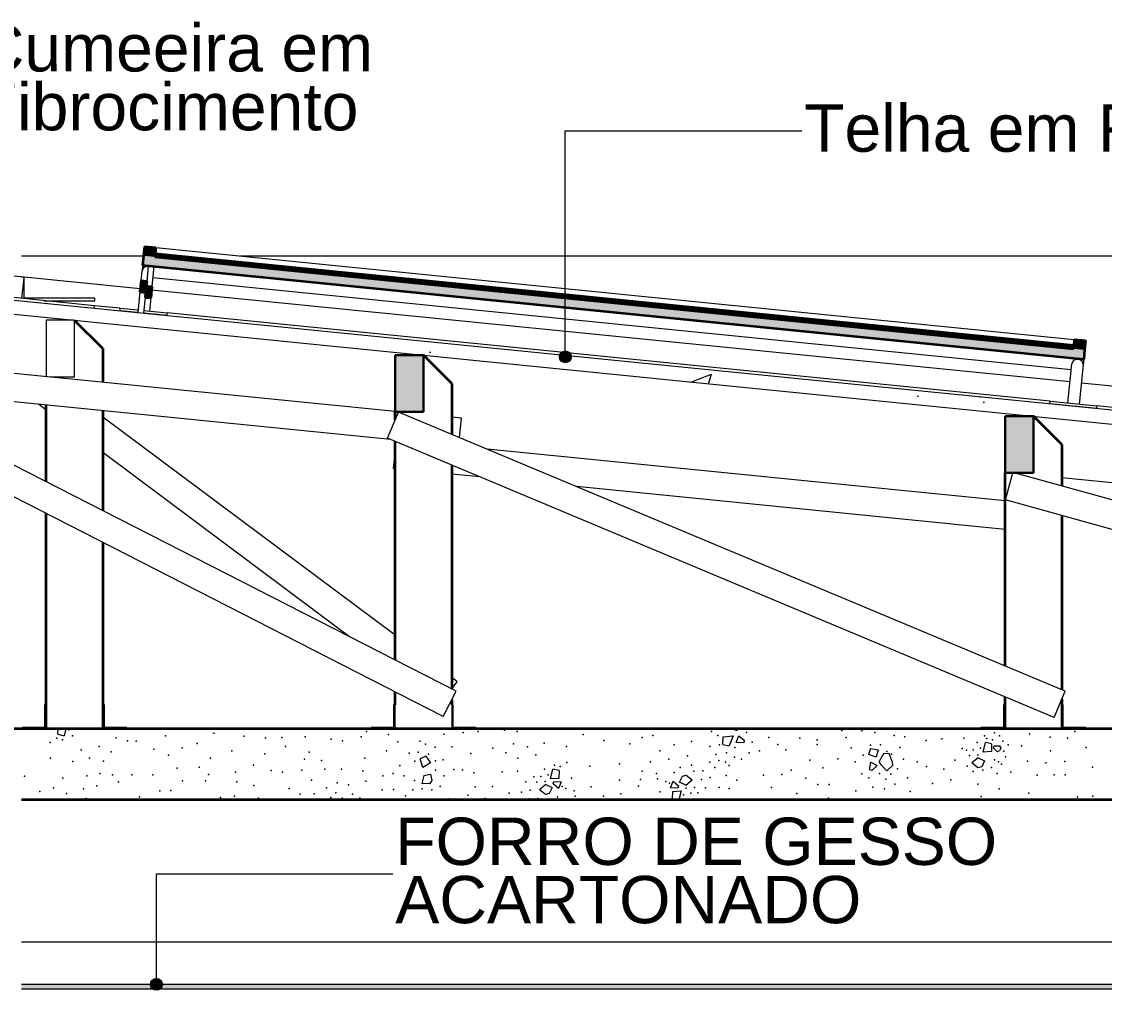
# Model space of a CAD drawing. Header units: metres. Extents: x -77 to 97, y 0 to 6.
# Drawn here: x 82.426 to 84.715, y 3.943 to 5.991 of the extents above; entities that cross this region are included whole.
import ezdxf

# ---------------------------------------------------------------- set-up
doc = ezdxf.new("R2010")
doc.units = ezdxf.units.M
doc.header["$MEASUREMENT"] = 0
doc.linetypes.add('broken', pattern=[2.46944, 1.41111, -1.05833])
for name, color, linetype in [('COTAS CORTE', 7, 'Continuous'), ('FORRO.EXEC', 7, 'Continuous'), ('LAJES.EST', 7, 'Continuous'), ('NOTAS-LAYOUT.EXEC', 7, 'Continuous'), ('S-BEAM-____-OTLN.IFC Model', 7, 'Continuous')]:
    doc.layers.add(name, color=color, linetype=linetype)
for name, color, linetype, lineweight, true_color in [('COTAS CORTE_Caneta_No__25', 7, 'Continuous', 13, 0x982312), ('ESTRUTURA-COB.EST_Caneta_No__97', 7, 'Continuous', 5, 0x6b6b6b), ('S-BEAM-____-OTLN.IFC Model_Caneta_No__13', 7, 'Continuous', 0, 0xaaaaaa)]:
    doc.layers.add(name, color=color, linetype=linetype, lineweight=lineweight, true_color=true_color)
for name, color, linetype, lineweight in [('ESTRUTURA-COB.EST_Caneta_No__241', 7, 'Continuous', 13), ('FORRO.EXEC_Caneta_No__241', 7, 'Continuous', 13), ('LAJES.EST_Caneta_No__1', 7, 'Continuous', 35), ('LAJES.EST_Caneta_No__241', 7, 'Continuous', 13), ('LAJES.EST_Caneta_No__96', 252, 'Continuous', 0), ('NOTAS-LAYOUT.EXEC_Caneta_No__241', 7, 'Continuous', 13), ('NOTAS-LAYOUT.EXEC_Caneta_No__5', 7, 'Continuous', 15), ('PAREDE CONSTRUIR_Caneta_No__241', 7, 'Continuous', 13), ('S-BEAM-____-OTLN.IFC Model_Caneta_No__1', 7, 'Continuous', 35), ('S-BEAM-____-OTLN.IFC Model_Caneta_No__2', 7, 'Continuous', 30)]:
    doc.layers.add(name, color=color, linetype=linetype, lineweight=lineweight)
doc.styles.add('ESTILO_GERADO_1', font='arial.ttf')
doc.dimstyles.new('ESTILO_GERADO__10', dxfattribs={"dimtxt": 0.1, "dimasz": 0.0475, "dimexe": 0.18, "dimexo": 0.624631, "dimgap": 0, "dimtad": 1, "dimzin": 0, "dimdsep": 46, "dimtxsty": 'ESTILO_GERADO_1', "dimblk": 'ARROWHEAD_11', "dimblk1": 'ARROWHEAD_11', "dimblk2": 'ARROWHEAD_11', "dimcen": 0.09, "dimclrd": 256, "dimclre": 256, "dimclrt": 256, "dimadec": 0, "dimazin": 0, "dimtfac": 1, "dimtdec": 4, "dimtmove": 0, "dimatfit": 3, "dimfxl": 0, "dimtolj": 1, "dimtzin": 0, "dimarcsym": 0})

# ---------------------------------------------------------------- blocks, each defined once
blk = doc.blocks.new('*X145', base_point=(29.8752, 0.7953))
at = {"layer": 'LAJES.EST_Caneta_No__241', "color": 7, "linetype": 'Continuous', "lineweight": 13}
for p, q in [((82.5024, 4.484), (82.5029, 4.4953)), ((82.5189, 4.4953), (82.5154, 4.4811)), ((83.9368, 4.4918), (83.9294, 4.4953)), ((83.9368, 4.4918), (83.9411, 4.4953)), ((82.5024, 4.484), (82.5154, 4.4811)), ((83.9086, 4.4622), (83.9093, 4.4789)), ((83.9093, 4.4789), (83.9302, 4.4807)), ((83.9302, 4.4807), (83.9216, 4.4594)), ((83.9367, 4.4669), (83.9423, 4.4809)), ((83.9526, 4.4661), (83.9367, 4.4669)), ((83.9423, 4.4809), (83.9539, 4.4714)), ((83.9539, 4.4714), (83.9526, 4.4661)), ((84.4588, 4.4463), (84.4639, 4.4669)), ((84.4769, 4.4641), (84.4639, 4.4669)), ((83.9086, 4.4622), (83.9216, 4.4594)), ((84.2208, 4.4539), (84.2163, 4.4414)), ((84.2208, 4.4539), (84.2372, 4.451)), ((84.2372, 4.451), (84.2331, 4.4356)), ((84.2483, 4.4426), (84.2391, 4.4266)), ((84.2603, 4.4432), (84.2483, 4.4426)), ((84.2663, 4.4265), (84.2603, 4.4432)), ((84.4763, 4.4474), (84.4588, 4.4463)), ((84.4769, 4.4641), (84.4763, 4.4474)), ((84.4806, 4.4547), (84.482, 4.46)), ((84.4888, 4.448), (84.4806, 4.4547)), ((84.482, 4.46), (84.4946, 4.4594)), ((84.4888, 4.448), (84.4942, 4.4501)), ((84.4967, 4.4563), (84.4942, 4.4501)), ((84.4967, 4.4563), (84.4946, 4.4594)), ((83.2807, 4.4376), (83.2687, 4.432)), ((83.2741, 4.4142), (83.2687, 4.432)), ((83.2903, 4.4239), (83.2741, 4.4142)), ((83.2807, 4.4376), (83.2903, 4.4239)), ((84.2331, 4.4356), (84.2163, 4.4414)), ((84.2188, 4.4097), (84.2217, 4.4254)), ((84.2217, 4.4254), (84.2348, 4.4179)), ((84.2434, 4.4196), (84.2391, 4.4266)), ((84.2555, 4.407), (84.2434, 4.4196)), ((84.2663, 4.4265), (84.2672, 4.4182)), ((84.4487, 4.4345), (84.4351, 4.4234)), ((84.4478, 4.4133), (84.4351, 4.4234)), ((84.4487, 4.4345), (84.4621, 4.4281)), ((84.4621, 4.4281), (84.4559, 4.4154)), ((83.2761, 4.397), (83.272, 4.3799)), ((83.2761, 4.397), (83.2906, 4.4)), ((83.2906, 4.4), (83.2934, 4.3861)), ((83.5443, 4.3898), (83.5493, 4.4104)), ((83.5623, 4.4075), (83.5493, 4.4104)), ((83.5623, 4.4075), (83.5617, 4.3909)), ((83.823, 4.3955), (83.8312, 4.3975)), ((83.8312, 4.3975), (83.8438, 4.3875)), ((84.2238, 4.4077), (84.2188, 4.4097)), ((84.2348, 4.4179), (84.2238, 4.4077)), ((84.2672, 4.4182), (84.2555, 4.407)), ((84.4559, 4.4154), (84.4478, 4.4133)), ((83.2881, 4.3796), (83.272, 4.3799)), ((83.2934, 4.3861), (83.2881, 4.3796)), ((83.5342, 4.378), (83.5205, 4.3668)), ((83.5342, 4.378), (83.5475, 4.3716)), ((83.5617, 4.3909), (83.5443, 4.3898)), ((83.5494, 4.3792), (83.5508, 4.3845)), ((83.561, 4.3697), (83.5494, 4.3792)), ((83.5508, 4.3845), (83.5667, 4.3837)), ((83.5667, 4.3837), (83.561, 4.3697)), ((83.7977, 4.3706), (83.8034, 4.3847)), ((83.8034, 4.3847), (83.815, 4.3751)), ((83.815, 4.3751), (83.8136, 4.3699)), ((83.8168, 4.3827), (83.823, 4.3955)), ((83.8302, 4.3764), (83.8168, 4.3827)), ((83.8302, 4.3764), (83.8438, 4.3875)), ((83.5332, 4.3568), (83.5205, 4.3668)), ((83.5414, 4.3589), (83.5332, 4.3568)), ((83.5475, 4.3716), (83.5414, 4.3589)), ((83.8136, 4.3699), (83.7977, 4.3706)), ((83.802, 4.3468), (83.8027, 4.3634)), ((83.8027, 4.3634), (83.8201, 4.3646)), ((83.8201, 4.3646), (83.8154, 4.3453)), ((83.802, 4.3468), (83.8089, 4.3453))]:
    blk.add_line(p, q, dxfattribs=at)
for p in [(82.5258, 4.4933), (83.1553, 4.49), (83.3591, 4.4881), (83.3911, 4.4902), (83.4469, 4.4929), (83.4738, 4.49), (83.8842, 4.4902), (83.9585, 4.4882), (84.1599, 4.492), (84.2023, 4.4913), (84.2299, 4.4876), (84.3979, 4.4949), (84.6531, 4.4898), (82.486, 4.467), (82.5003, 4.4757), (82.5124, 4.4726), (82.5333, 4.4811), (82.6257, 4.4768), (82.6497, 4.4702), (82.6677, 4.4696), (82.7303, 4.4807), (82.7966, 4.4646), (82.8324, 4.4863), (82.8966, 4.4804), (82.9414, 4.4769), (82.9763, 4.477), (83.0255, 4.4786), (83.08, 4.474), (83.1043, 4.4703), (83.1439, 4.4787), (83.2013, 4.4836), (83.2211, 4.4682), (83.2675, 4.4697), (83.3187, 4.4843), (83.5307, 4.4653), (83.6132, 4.4839), (83.6571, 4.471), (83.7382, 4.477), (83.7605, 4.4818), (83.842, 4.4689), (83.8982, 4.4818), (83.9703, 4.4671), (84.0056, 4.4771), (84.0716, 4.4757), (84.1082, 4.4727), (84.1696, 4.4772), (84.2709, 4.4817), (84.2936, 4.4784), (84.3387, 4.4712), (84.3713, 4.4746), (84.4182, 4.4757), (84.446, 4.467), (84.4615, 4.4805), (84.467, 4.4755), (84.479, 4.4723), (84.4832, 4.487), (84.4934, 4.4811), (84.5007, 4.4696), (84.5567, 4.4848), (84.6009, 4.4777), (84.6374, 4.476), (82.5516, 4.451), (82.5899, 4.4581), (82.6149, 4.447), (82.7051, 4.4525), (82.7651, 4.4552), (82.8705, 4.4491), (82.9398, 4.4425), (82.9835, 4.4583), (83.0339, 4.4464), (83.1972, 4.4491), (83.2452, 4.4439), (83.2641, 4.4464), (83.2798, 4.4633), (83.2858, 4.4423), (83.3001, 4.4572), (83.3355, 4.4578), (83.3754, 4.4436), (83.4221, 4.4546), (83.4499, 4.4446), (83.4659, 4.4639), (83.4952, 4.4577), (83.578, 4.4581), (83.7116, 4.4637), (83.7752, 4.4491), (83.8059, 4.4619), (83.8813, 4.4582), (83.9017, 4.4615), (83.9165, 4.4451), (83.9337, 4.4561), (83.9644, 4.4447), (83.9863, 4.4494), (84.025, 4.4626), (84.0419, 4.4512), (84.108, 4.4622), (84.1799, 4.4557), (84.221, 4.4608), (84.2417, 4.4615), (84.2555, 4.4474), (84.2655, 4.4424), (84.2829, 4.4558), (84.4147, 4.4538), (84.4235, 4.4508), (84.438, 4.4514), (84.4535, 4.4547), (84.5028, 4.4482), (84.5122, 4.4615), (84.5404, 4.4597), (84.6013, 4.4491), (84.6769, 4.4563), (82.4867, 4.4334), (82.534, 4.4263), (82.5696, 4.4338), (82.5988, 4.4276), (82.7364, 4.4401), (82.825, 4.4334), (82.9158, 4.4191), (83.0237, 4.4316), (83.06, 4.4287), (83.1517, 4.4334), (83.257, 4.4273), (83.3009, 4.4282), (83.3171, 4.4299), (83.4749, 4.4334), (83.5131, 4.4405), (83.5524, 4.4189), (83.5788, 4.4246), (83.6898, 4.4215), (83.7552, 4.4262), (83.7945, 4.4314), (83.8338, 4.4385), (83.8426, 4.4189), (83.8813, 4.4251), (83.8938, 4.4411), (83.8998, 4.4286), (83.9144, 4.4253), (83.9332, 4.4357), (83.9483, 4.4313), (84.0928, 4.4292), (84.152, 4.4319), (84.1886, 4.426), (84.2051, 4.4401), (84.2905, 4.4315), (84.3193, 4.4262), (84.3988, 4.4293), (84.43, 4.4392), (84.4476, 4.4405), (84.4831, 4.4302), (84.4912, 4.4262), (84.498, 4.4212), (84.5065, 4.4366), (84.553, 4.4274), (84.5916, 4.424), (84.6315, 4.4269), (82.5633, 4.3962), (82.5909, 4.4015), (82.6178, 4.3987), (82.6589, 4.3982), (82.7034, 4.3982), (82.7547, 4.4128), (82.8011, 4.4143), (82.8208, 4.3989), (82.8783, 4.4038), (82.9532, 4.4077), (82.9776, 4.4039), (83.018, 4.4084), (83.0672, 4.41), (83.1021, 4.4101), (83.1469, 4.4066), (83.1897, 4.3962), (83.2111, 4.4009), (83.2256, 4.4179), (83.2345, 4.3964), (83.3006, 4.4085), (83.3195, 4.3963), (83.3397, 4.4097), (83.3578, 4.4091), (83.3818, 4.4026), (83.4418, 4.4047), (83.474, 4.4064), (83.5315, 4.4104), (83.5389, 4.3982), (83.5644, 4.4158), (83.6275, 4.4168), (83.7376, 4.4059), (83.7684, 4.401), (83.8055, 4.4033), (83.8185, 4.4138), (83.847, 4.4063), (83.8663, 4.4069), (83.8914, 4.414), (83.9156, 4.3968), (83.922, 4.4184), (83.9943, 4.3975), (84.033, 4.399), (84.0533, 4.4082), (84.12, 4.4134), (84.2021, 4.4005), (84.2399, 4.4009), (84.2639, 4.3995), (84.2779, 4.4109), (84.3393, 4.4159), (84.3755, 4.4106), (84.425, 4.417), (84.4381, 4.4052), (84.4586, 4.4079), (84.4767, 4.4142), (84.4886, 4.4009), (84.5178, 4.4043), (84.5733, 4.3978), (84.6088, 4.3985), (84.6327, 4.3986), (84.6901, 4.4148), (82.4317, 4.3954), (82.5128, 4.3912), (82.5849, 4.3751), (82.6308, 4.3837), (82.766, 4.3856), (82.8148, 4.3856), (82.8809, 4.3833), (82.9167, 4.3755), (83.0388, 4.3869), (83.0928, 4.3813), (83.1171, 4.3775), (83.1533, 4.3851), (83.2566, 4.3867), (83.3105, 4.3737), (83.4211, 4.3736), (83.4922, 4.3834), (83.5089, 4.3943), (83.5154, 4.3827), (83.5234, 4.3949), (83.533, 4.384), (83.5685, 4.3737), (83.5882, 4.3916), (83.6902, 4.3873), (83.7305, 4.3744), (83.7346, 4.3882), (83.7702, 4.39), (83.7877, 4.3846), (83.7959, 4.3807), (83.8632, 4.3885), (83.8818, 4.3925), (83.9379, 4.3869), (84.0841, 4.3915), (84.1094, 4.3781), (84.1336, 4.3782), (84.2174, 4.392), (84.2532, 4.3894), (84.2725, 4.3789), (84.299, 4.3918), (84.3518, 4.3803), (84.3906, 4.3881), (84.4477, 4.3788), (82.4642, 4.363), (82.4933, 4.3706), (82.5207, 4.3586), (82.5567, 4.3691), (82.675, 4.3517), (82.7177, 4.3648), (82.7415, 4.3649), (82.8465, 4.3501), (82.8758, 4.3534), (82.9914, 4.3695), (83.015, 4.3575), (83.0442, 4.358), (83.0706, 4.3709), (83.0793, 4.3503), (83.0899, 4.3604), (83.1257, 4.3578), (83.1882, 4.367), (83.2124, 4.3672), (83.2377, 4.3538), (83.253, 4.3668), (83.2725, 4.3687), (83.2929, 4.3668), (83.3692, 4.3553), (83.3851, 4.3727), (83.4565, 4.3599), (83.4826, 4.3619), (83.5012, 4.3658), (83.5588, 4.3511), (83.5767, 4.3697), (83.5942, 4.3643), (83.596, 4.3533), (83.63, 4.3728), (83.6563, 4.3535), (83.693, 4.3579), (83.7761, 4.3627), (83.8254, 4.3561), (83.8313, 4.3704), (83.841, 4.3594), (83.8489, 4.3717), (83.8555, 4.3601), (83.8722, 4.371), (83.9007, 4.3716), (83.922, 4.3694), (84.0114, 4.3716), (84.0652, 4.3586), (84.1898, 4.3647), (84.226, 4.3723), (84.2503, 4.3685), (84.3043, 4.3629), (84.4549, 4.3528), (84.493, 4.3688), (84.5558, 4.3597), (84.6587, 4.3509), (84.6908, 4.353), (82.5623, 4.348), (82.9058, 4.3464), (82.9263, 4.3492), (83.1033, 4.3489), (83.141, 4.3493), (83.2888, 4.3463), (83.3276, 4.3477), (83.4062, 4.3485), (83.498, 4.3475), (83.5174, 4.348), (84.1321, 4.3491), (84.501, 4.3464), (84.6184, 4.3471)]:
    blk.add_point(p, dxfattribs=at)
blk = doc.blocks.new('*D173', base_point=(29.8752, 0.7953))
at = {"layer": 'COTAS CORTE_Caneta_No__25', "linetype": 'Continuous', "lineweight": 13, "true_color": 0x982312}
for points in [[(87.2274, 4.3453), (87.2284, 4.3405), (87.2311, 4.3364), (87.2351, 4.3337), (87.2399, 4.3328), (87.2447, 4.3337), (87.2487, 4.3364), (87.2515, 4.3405), (87.2524, 4.3453), (87.2515, 4.3501), (87.2487, 4.3541), (87.2447, 4.3568), (87.2399, 4.3578), (87.2351, 4.3568), (87.2311, 4.3541), (87.2284, 4.3501)], [(87.2274, 4.0453), (87.2284, 4.0405), (87.2311, 4.0364), (87.2351, 4.0337), (87.2399, 4.0328), (87.2447, 4.0337), (87.2487, 4.0364), (87.2515, 4.0405), (87.2524, 4.0453), (87.2515, 4.0501), (87.2487, 4.0541), (87.2447, 4.0568), (87.2399, 4.0578), (87.2351, 4.0568), (87.2311, 4.0541), (87.2284, 4.0501)], [(87.2274, 4.0353), (87.2284, 4.0305), (87.2311, 4.0264), (87.2351, 4.0237), (87.2399, 4.0228), (87.2447, 4.0237), (87.2487, 4.0264), (87.2515, 4.0305), (87.2524, 4.0353), (87.2515, 4.0401), (87.2487, 4.0441), (87.2447, 4.0468), (87.2399, 4.0478), (87.2351, 4.0468), (87.2311, 4.0441), (87.2284, 4.0401)]]:
    blk.add_hatch(color=24, dxfattribs=at).paths.add_polyline_path(points)
at = {"layer": 'COTAS CORTE_Caneta_No__25', "color": 24, "linetype": 'Continuous', "lineweight": 13, "true_color": 0x982312}
blk.add_line((87.2399, 4.0578), (87.2399, 4.3328), dxfattribs=at)
for centre in [(87.2399, 4.3453), (87.2399, 4.0453)]:
    blk.add_circle(centre, 0.0125, dxfattribs=at)
at = {"layer": 'COTAS CORTE_Caneta_No__25', "color": 24, "lineweight": 13, "true_color": 0x982312, "insert": (87.2199, 4.0618), "char_height": 0.1, "attachment_point": 7, "rotation": 90, "style": 'ESTILO_GERADO_1'}
blk.add_mtext('\\A1;{\\pql;\\fArial|b0|i0|c0|p0;\\W1.000000;0,30}', dxfattribs=at)
blk = doc.blocks.new('ARROWHEAD_11')
at = {"color": 0, "linetype": 'Continuous', "lineweight": 0}
blk.add_line((0, 0), (-1, 0), dxfattribs=at)
at = {"color": 0, "linetype": 'Continuous', "lineweight": 0, "const_width": 0.25, "flags": 128}
blk.add_lwpolyline([(-0.125, 0, 1), (0.125, 0, 1)], format="xyb", close=True, dxfattribs=at)
blk = doc.blocks.new('*D174', base_point=(29.8752, 0.7953))
at = {"layer": 'COTAS CORTE_Caneta_No__25', "linetype": 'Continuous', "lineweight": 13, "true_color": 0x982312}
for points in [[(87.2274, 4.4953), (87.2284, 4.4905), (87.2311, 4.4864), (87.2351, 4.4837), (87.2399, 4.4828), (87.2447, 4.4837), (87.2487, 4.4864), (87.2515, 4.4905), (87.2524, 4.4953), (87.2515, 4.5001), (87.2487, 4.5041), (87.2447, 4.5068), (87.2399, 4.5078), (87.2351, 4.5068), (87.2311, 4.5041), (87.2284, 4.5001)], [(87.2274, 4.3453), (87.2284, 4.3405), (87.2311, 4.3364), (87.2351, 4.3337), (87.2399, 4.3328), (87.2447, 4.3337), (87.2487, 4.3364), (87.2515, 4.3405), (87.2524, 4.3453), (87.2515, 4.3501), (87.2487, 4.3541), (87.2447, 4.3568), (87.2399, 4.3578), (87.2351, 4.3568), (87.2311, 4.3541), (87.2284, 4.3501)]]:
    blk.add_hatch(color=24, dxfattribs=at).paths.add_polyline_path(points)
at = {"layer": 'COTAS CORTE_Caneta_No__25', "color": 24, "linetype": 'Continuous', "lineweight": 13, "true_color": 0x982312}
for p, q in [((87.2274, 4.4953), (86.6153, 4.4953)), ((87.2868, 4.4953), (87.2524, 4.4953)), ((87.2399, 4.3578), (87.2399, 4.4828)), ((87.2274, 4.3453), (86.6153, 4.3453)), ((87.2868, 4.3453), (87.2524, 4.3453))]:
    blk.add_line(p, q, dxfattribs=at)
for centre in [(87.2399, 4.4953), (87.2399, 4.3453)]:
    blk.add_circle(centre, 0.0125, dxfattribs=at)
blk = doc.blocks.new('*D175', base_point=(29.8752, 0.7953))
at = {"layer": 'COTAS CORTE_Caneta_No__25', "linetype": 'Continuous', "lineweight": 13, "true_color": 0x982312}
for points in [[(87.2274, 5.4953), (87.2284, 5.4905), (87.2311, 5.4864), (87.2351, 5.4837), (87.2399, 5.4828), (87.2447, 5.4837), (87.2487, 5.4864), (87.2515, 5.4905), (87.2524, 5.4953), (87.2515, 5.5001), (87.2487, 5.5041), (87.2447, 5.5068), (87.2399, 5.5078), (87.2351, 5.5068), (87.2311, 5.5041), (87.2284, 5.5001)], [(87.2274, 4.4953), (87.2284, 4.4905), (87.2311, 4.4864), (87.2351, 4.4837), (87.2399, 4.4828), (87.2447, 4.4837), (87.2487, 4.4864), (87.2515, 4.4905), (87.2524, 4.4953), (87.2515, 4.5001), (87.2487, 4.5041), (87.2447, 4.5068), (87.2399, 4.5078), (87.2351, 4.5068), (87.2311, 4.5041), (87.2284, 4.5001)]]:
    blk.add_hatch(color=24, dxfattribs=at).paths.add_polyline_path(points)
at = {"layer": 'COTAS CORTE_Caneta_No__25', "color": 24, "linetype": 'Continuous', "lineweight": 13, "true_color": 0x982312}
for p, q in [((87.2399, 5.5078), (87.2399, 5.5203)), ((87.2274, 5.4953), (86.6153, 5.4953)), ((87.2868, 5.4953), (87.2524, 5.4953)), ((87.2399, 4.5078), (87.2399, 5.4828)), ((87.2274, 4.4953), (86.6153, 4.4953)), ((87.2868, 4.4953), (87.2524, 4.4953))]:
    blk.add_line(p, q, dxfattribs=at)
for centre in [(87.2399, 5.4953), (87.2399, 4.4953)]:
    blk.add_circle(centre, 0.0125, dxfattribs=at)
at = {"layer": 'COTAS CORTE_Caneta_No__25', "color": 24, "lineweight": 13, "true_color": 0x982312, "char_height": 0.1, "attachment_point": 7, "rotation": 90, "style": 'ESTILO_GERADO_1'}
for s, insert in [('\\A1;{\\pql;\\fArial|b0|i0|c0|p0;\\W1.000000;1,00}', (87.2199, 4.9953)), ('\\A1;{\\pql;\\fArial|b0|i0|c0|p0;\\W1.000000;0,15}', (87.2199, 4.5078))]:
    blk.add_mtext(s, dxfattribs=dict(at, insert=insert))
blk = doc.blocks.new('Rótulo_52_4', base_point=(82.7108, 3.9553))
at = {"layer": 'NOTAS-LAYOUT.EXEC', "linetype": 'Continuous', "lineweight": 0, "true_color": 0x000000}
blk.add_hatch(color=18, dxfattribs=at).paths.add_polyline_path([(82.6983, 3.9553), (82.6992, 3.9505), (82.7019, 3.9464), (82.706, 3.9437), (82.7108, 3.9428), (82.7156, 3.9437), (82.7196, 3.9464), (82.7223, 3.9505), (82.7233, 3.9553), (82.7223, 3.9601), (82.7196, 3.9641), (82.7156, 3.9668), (82.7108, 3.9678), (82.706, 3.9668), (82.7019, 3.9641), (82.6992, 3.9601)])
at = {"layer": 'NOTAS-LAYOUT.EXEC_Caneta_No__241', "color": 7, "linetype": 'broken', "lineweight": 13}
for p, q in [((82.7108, 3.9678), (82.7108, 4.1892)), ((82.7108, 4.1892), (83.2108, 4.1892))]:
    blk.add_line(p, q, dxfattribs=at)
at = {"layer": 'NOTAS-LAYOUT.EXEC_Caneta_No__5', "color": 7, "linetype": 'Continuous', "lineweight": 15}
blk.add_circle((82.7108, 3.9553), 0.0125, dxfattribs=at)
at = {"layer": 'NOTAS-LAYOUT.EXEC_Caneta_No__241', "color": 7, "lineweight": 13, "insert": (83.2158, 4.3079), "char_height": 0.1, "width": 1.5, "attachment_point": 1, "line_spacing_factor": 0.739093, "style": 'ESTILO_GERADO_1'}
blk.add_mtext('\\A1;{\\pql;\\pt0,241;\\fArial|b0|i0|c0|p0;\\W1.000000;FORRO DE GESSO ACARTONADO\\fArial|b0|i0|c0|p0;\\W1.000000;\\A1{\\H.66x;\\S^  ;}\\fArial|b0|i0|c0|p0;\\W1.000000;\\fArial|b0|i0|c0|p0;\\W1.000000;\\A1{\\H.66x;\\S^  ;}\\fArial|b0|i0|c0|p0;\\W1.000000;\\fArial|b0|i0|c0|p0;\\W1.000000;\\fArial|b0|i0|c0|p0;\\W1.000000;\\fArial|b0|i0|c0|p0;\\W1.000000;\\fArial|b0|i0|c0|p0;\\W1.000000;\\fArial|b0|i0|c0|p0;\\W1.000000;\\fArial|b0|i0|c0|p0;\\W1.000000;\\A1{\\H.66x;\\S^  ;}\\fArial|b0|i0|c0|p0;\\W1.000000;\\fArial|b0|i0|c0|p0;\\W1.000000;\\A1{\\H.66x;\\S^  ;}\\fArial|b0|i0|c0|p0;\\W1.000000;\\fArial|b0|i0|c0|p0;\\W1.000000;\\fArial|b0|i0|c0|p0;\\W1.000000;\\fArial|b0|i0|c0|p0;\\W1.000000;\\fArial|b0|i0|c0|p0;\\W1.000000;\\fArial|b0|i0|c0|p0;\\W1.000000;\\fArial|b0|i0|c0|p0;\\W1.000000;\\A1{\\H.66x;\\S^  ;}\\fArial|b0|i0|c0|p0;\\W1.000000;\\fArial|b0|i0|c0|p0;\\W1.000000;\\A1{\\H.66x;\\S^  ;}\\fArial|b0|i0|c0|p0;\\W1.000000;\\fArial|b0|i0|c0|p0;\\W1.000000;\\fArial|b0|i0|c0|p0;\\W1.000000;\\fArial|b0|i0|c0|p0;\\W1.000000;\\fArial|b0|i0|c0|p0;\\W1.000000;\\fArial|b0|i0|c0|p0;\\W1.000000;\\fArial|b0|i0|c0|p0;\\W1.000000;\\A1{\\H.66x;\\S^  ;}\\fArial|b0|i0|c0|p0;\\W1.000000;\\fArial|b0|i0|c0|p0;\\W1.000000;\\A1{\\H.66x;\\S^  ;}\\fArial|b0|i0|c0|p0;\\W1.000000;\\fArial|b0|i0|c0|p0;\\W1.000000;\\fArial|b0|i0|c0|p0;\\W1.000000;\\fArial|b0|i0|c0|p0;\\W1.000000;\\fArial|b0|i0|c0|p0;\\W1.000000;\\fArial|b0|i0|c0|p0;\\W1.000000;\\fArial|b0|i0|c0|p0;\\W1.000000;\\A1{\\H.66x;\\S^  ;}\\fArial|b0|i0|c0|p0;\\W1.000000;\\fArial|b0|i0|c0|p0;\\W1.000000;\\A1{\\H.66x;\\S^  ;}\\fArial|b0|i0|c0|p0;\\W1.000000;\\fArial|b0|i0|c0|p0;\\W1.000000;\\fArial|b0|i0|c0|p0;\\W1.000000;\\fArial|b0|i0|c0|p0;\\W1.000000;\\fArial|b0|i0|c0|p0;\\W1.000000;\\fArial|b0|i0|c0|p0;\\W1.000000;\\fArial|b0|i0|c0|p0;\\W1.000000;\\A1{\\H.66x;\\S^  ;}\\fArial|b0|i0|c0|p0;\\W1.000000;}', dxfattribs=at)
blk = doc.blocks.new('Rótulo_55_4', base_point=(81.8256, 5.4655))
at = {"layer": 'NOTAS-LAYOUT.EXEC', "linetype": 'Continuous', "lineweight": 0, "true_color": 0x000000}
blk.add_hatch(color=18, dxfattribs=at).paths.add_polyline_path([(81.8131, 5.4655), (81.814, 5.4607), (81.8168, 5.4567), (81.8208, 5.454), (81.8256, 5.453), (81.8304, 5.454), (81.8344, 5.4567), (81.8371, 5.4607), (81.8381, 5.4655), (81.8371, 5.4703), (81.8344, 5.4744), (81.8304, 5.4771), (81.8256, 5.478), (81.8208, 5.4771), (81.8168, 5.4744), (81.814, 5.4703)])
at = {"layer": 'NOTAS-LAYOUT.EXEC_Caneta_No__241', "color": 7, "linetype": 'broken', "lineweight": 13}
for p, q in [((81.8256, 5.478), (81.8256, 5.8666)), ((81.8256, 5.8666), (82.3256, 5.8666))]:
    blk.add_line(p, q, dxfattribs=at)
at = {"layer": 'NOTAS-LAYOUT.EXEC_Caneta_No__5', "color": 7, "linetype": 'Continuous', "lineweight": 15}
blk.add_circle((81.8256, 5.4655), 0.0125, dxfattribs=at)
at = {"layer": 'NOTAS-LAYOUT.EXEC_Caneta_No__241', "color": 7, "lineweight": 13, "insert": (82.3306, 5.9853), "char_height": 0.1, "width": 1.5, "attachment_point": 1, "line_spacing_factor": 0.746701, "style": 'ESTILO_GERADO_1'}
blk.add_mtext('\\A1;{\\pql;\\pt0,241;\\fArial|b0|i0|c0|p0;\\W1.000000;Cumeeira em Fibrocimento\\fArial|b0|i0|c0|p0;\\W1.000000;\\A1{\\H.66x;\\S^  ;}\\fArial|b0|i0|c0|p0;\\W1.000000;\\fArial|b0|i0|c0|p0;\\W1.000000;\\A1{\\H.66x;\\S^  ;}\\fArial|b0|i0|c0|p0;\\W1.000000;\\fArial|b0|i0|c0|p0;\\W1.000000;\\fArial|b0|i0|c0|p0;\\W1.000000;\\fArial|b0|i0|c0|p0;\\W1.000000;\\fArial|b0|i0|c0|p0;\\W1.000000;\\fArial|b0|i0|c0|p0;\\W1.000000;\\fArial|b0|i0|c0|p0;\\W1.000000;\\A1{\\H.66x;\\S^  ;}\\fArial|b0|i0|c0|p0;\\W1.000000;\\fArial|b0|i0|c0|p0;\\W1.000000;\\A1{\\H.66x;\\S^  ;}\\fArial|b0|i0|c0|p0;\\W1.000000;\\fArial|b0|i0|c0|p0;\\W1.000000;\\fArial|b0|i0|c0|p0;\\W1.000000;\\fArial|b0|i0|c0|p0;\\W1.000000;\\fArial|b0|i0|c0|p0;\\W1.000000;\\fArial|b0|i0|c0|p0;\\W1.000000;\\fArial|b0|i0|c0|p0;\\W1.000000;\\A1{\\H.66x;\\S^  ;}\\fArial|b0|i0|c0|p0;\\W1.000000;\\fArial|b0|i0|c0|p0;\\W1.000000;\\A1{\\H.66x;\\S^  ;}\\fArial|b0|i0|c0|p0;\\W1.000000;\\fArial|b0|i0|c0|p0;\\W1.000000;\\fArial|b0|i0|c0|p0;\\W1.000000;\\fArial|b0|i0|c0|p0;\\W1.000000;\\fArial|b0|i0|c0|p0;\\W1.000000;\\fArial|b0|i0|c0|p0;\\W1.000000;\\fArial|b0|i0|c0|p0;\\W1.000000;\\A1{\\H.66x;\\S^  ;}\\fArial|b0|i0|c0|p0;\\W1.000000;\\fArial|b0|i0|c0|p0;\\W1.000000;\\A1{\\H.66x;\\S^  ;}\\fArial|b0|i0|c0|p0;\\W1.000000;\\fArial|b0|i0|c0|p0;\\W1.000000;\\fArial|b0|i0|c0|p0;\\W1.000000;\\fArial|b0|i0|c0|p0;\\W1.000000;\\fArial|b0|i0|c0|p0;\\W1.000000;\\fArial|b0|i0|c0|p0;\\W1.000000;\\fArial|b0|i0|c0|p0;\\W1.000000;\\A1{\\H.66x;\\S^  ;}\\fArial|b0|i0|c0|p0;\\W1.000000;\\fArial|b0|i0|c0|p0;\\W1.000000;\\A1{\\H.66x;\\S^  ;}\\fArial|b0|i0|c0|p0;\\W1.000000;\\fArial|b0|i0|c0|p0;\\W1.000000;\\fArial|b0|i0|c0|p0;\\W1.000000;\\fArial|b0|i0|c0|p0;\\W1.000000;\\fArial|b0|i0|c0|p0;\\W1.000000;\\fArial|b0|i0|c0|p0;\\W1.000000;\\fArial|b0|i0|c0|p0;\\W1.000000;\\A1{\\H.66x;\\S^  ;}\\fArial|b0|i0|c0|p0;\\W1.000000;}', dxfattribs=at)
blk = doc.blocks.new('Rótulo_56_4', base_point=(83.5754, 5.282))
at = {"layer": 'NOTAS-LAYOUT.EXEC', "linetype": 'Continuous', "lineweight": 0, "true_color": 0x000000}
blk.add_hatch(color=18, dxfattribs=at).paths.add_polyline_path([(83.5629, 5.282), (83.5638, 5.2773), (83.5665, 5.2732), (83.5706, 5.2705), (83.5754, 5.2695), (83.5802, 5.2705), (83.5842, 5.2732), (83.5869, 5.2773), (83.5879, 5.282), (83.5869, 5.2868), (83.5842, 5.2909), (83.5802, 5.2936), (83.5754, 5.2945), (83.5706, 5.2936), (83.5665, 5.2909), (83.5638, 5.2868)])
at = {"layer": 'NOTAS-LAYOUT.EXEC_Caneta_No__241', "color": 7, "linetype": 'broken', "lineweight": 13}
for p, q in [((83.5754, 5.2945), (83.5754, 5.7598)), ((83.5754, 5.7598), (84.0754, 5.7598))]:
    blk.add_line(p, q, dxfattribs=at)
at = {"layer": 'NOTAS-LAYOUT.EXEC_Caneta_No__5', "color": 7, "linetype": 'Continuous', "lineweight": 15}
blk.add_circle((83.5754, 5.282), 0.0125, dxfattribs=at)
at = {"layer": 'NOTAS-LAYOUT.EXEC_Caneta_No__241', "color": 7, "lineweight": 13, "insert": (84.0804, 5.8156), "char_height": 0.1, "attachment_point": 1, "style": 'ESTILO_GERADO_1'}
blk.add_mtext('\\A1;{\\pql;\\pt0,241;\\fArial|b0|i0|c0|p0;\\W1.000000;Telha em Fibrocimento\\fArial|b0|i0|c0|p0;\\W1.000000;\\A1{\\H.66x;\\S^  ;}\\fArial|b0|i0|c0|p0;\\W1.000000;\\fArial|b0|i0|c0|p0;\\W1.000000;\\A1{\\H.66x;\\S^  ;}\\fArial|b0|i0|c0|p0;\\W1.000000;\\fArial|b0|i0|c0|p0;\\W1.000000;\\fArial|b0|i0|c0|p0;\\W1.000000;\\fArial|b0|i0|c0|p0;\\W1.000000;\\fArial|b0|i0|c0|p0;\\W1.000000;\\fArial|b0|i0|c0|p0;\\W1.000000;\\fArial|b0|i0|c0|p0;\\W1.000000;\\A1{\\H.66x;\\S^  ;}\\fArial|b0|i0|c0|p0;\\W1.000000;\\fArial|b0|i0|c0|p0;\\W1.000000;\\A1{\\H.66x;\\S^  ;}\\fArial|b0|i0|c0|p0;\\W1.000000;\\fArial|b0|i0|c0|p0;\\W1.000000;\\fArial|b0|i0|c0|p0;\\W1.000000;\\fArial|b0|i0|c0|p0;\\W1.000000;\\fArial|b0|i0|c0|p0;\\W1.000000;\\fArial|b0|i0|c0|p0;\\W1.000000;\\fArial|b0|i0|c0|p0;\\W1.000000;\\A1{\\H.66x;\\S^  ;}\\fArial|b0|i0|c0|p0;\\W1.000000;\\fArial|b0|i0|c0|p0;\\W1.000000;\\A1{\\H.66x;\\S^  ;}\\fArial|b0|i0|c0|p0;\\W1.000000;\\fArial|b0|i0|c0|p0;\\W1.000000;\\fArial|b0|i0|c0|p0;\\W1.000000;\\fArial|b0|i0|c0|p0;\\W1.000000;\\fArial|b0|i0|c0|p0;\\W1.000000;\\fArial|b0|i0|c0|p0;\\W1.000000;\\fArial|b0|i0|c0|p0;\\W1.000000;\\A1{\\H.66x;\\S^  ;}\\fArial|b0|i0|c0|p0;\\W1.000000;\\fArial|b0|i0|c0|p0;\\W1.000000;\\A1{\\H.66x;\\S^  ;}\\fArial|b0|i0|c0|p0;\\W1.000000;\\fArial|b0|i0|c0|p0;\\W1.000000;\\fArial|b0|i0|c0|p0;\\W1.000000;\\fArial|b0|i0|c0|p0;\\W1.000000;\\fArial|b0|i0|c0|p0;\\W1.000000;\\fArial|b0|i0|c0|p0;\\W1.000000;\\fArial|b0|i0|c0|p0;\\W1.000000;\\A1{\\H.66x;\\S^  ;}\\fArial|b0|i0|c0|p0;\\W1.000000;\\fArial|b0|i0|c0|p0;\\W1.000000;\\A1{\\H.66x;\\S^  ;}\\fArial|b0|i0|c0|p0;\\W1.000000;\\fArial|b0|i0|c0|p0;\\W1.000000;\\fArial|b0|i0|c0|p0;\\W1.000000;\\fArial|b0|i0|c0|p0;\\W1.000000;\\fArial|b0|i0|c0|p0;\\W1.000000;\\fArial|b0|i0|c0|p0;\\W1.000000;\\fArial|b0|i0|c0|p0;\\W1.000000;\\A1{\\H.66x;\\S^  ;}\\fArial|b0|i0|c0|p0;\\W1.000000;}', dxfattribs=at)

msp = doc.modelspace()

# ---------------------------------------------------------------- hatches: boundary and pattern name
at = {"layer": 'ESTRUTURA-COB.EST_Caneta_No__97', "linetype": 'Continuous', "lineweight": 5, "true_color": 0x6b6b6b}
h = msp.add_hatch(dxfattribs=at)
h.set_pattern_fill('AR_CONC_0004', color=251, style=0, pattern_type=2)
h.set_pattern_definition([(50, (29.8752, 0.7953), (-0.546554, 0.0478173), [0.05715, -0.62865]), (355, (29.8752, 0.7953), (-0.10573, 0.5731705), [0.04572, -0.502922]), (100.4514, (29.92077, 0.7913), (0.4408237, 0.5253533), [0.04857, -0.534271]), (46.1842, (29.8752, 0.9477), (-0.813237, 0.126127), [0.085725, -0.942975]), (96.6356, (29.943, 0.9372), (0.712212, 0.742278), [0.072855, -0.801407]), (351.1842, (29.8752, 0.9477), (0.712212, 0.742278), [0.06858, -0.754379]), (21, (29.9514, 0.9096), (-0.454843, 0.3067956), [0.05715, -0.62865]), (326, (29.9514, 0.9096), (0.185406, 0.552564), [0.04572, -0.50292]), (71.4514, (29.9893, 0.884), (0.6402493, 0.2457683), [0.04857, -0.53427]), (37.5, (29.87522, 0.79528), (0.0092658, 0.2536651), [0, -0.496824, 0, -0.51054, 0, -0.504825]), (7.5, (29.87522, 0.79528), (0.200459, 0.3005417), [0, -0.291084, 0, -0.485394, 0, -0.192405]), (327.5, (29.7053, 0.79528), (-0.4067718, 0.0171862), [0, -0.1905, 0, -0.59436, 0, -0.78867]), (317.5, (29.6291, 0.7953), (0.4443875, 0.0762795), [0, -0.24765, 0, -0.394716, 0, -0.56007])])
h.paths.add_polyline_path([(81.8256, 5.4303), (81.9832, 5.4146), (81.9856, 5.4146), (81.9856, 5.4143), (83.273, 5.2856), (83.2754, 5.2856), (83.2754, 5.2854), (84.5628, 5.1566), (84.5652, 5.1566), (84.5652, 5.1564), (86.1135, 5.0016), (86.1158, 5.0016), (86.1158, 5.0013), (86.1758, 4.9953), (86.1758, 5.0255), (81.8256, 5.4605)])
at = {"layer": 'FORRO.EXEC', "linetype": 'Continuous', "lineweight": 0, "true_color": 0xffffff}
msp.add_hatch(color=7, dxfattribs=at).paths.add_polyline_path([(82.4258, 3.9553), (82.4258, 3.9453), (86.4758, 3.9453), (86.4758, 3.9553)])
at = {"layer": 'LAJES.EST', "linetype": 'Continuous', "lineweight": 0, "true_color": 0x000000}
for points in [[(82.6835, 5.4957), (82.6815, 5.4758), (84.6716, 5.2768), (84.6736, 5.2967)], [(82.6835, 5.4957), (82.7074, 5.4933), (82.7094, 5.5132), (82.6855, 5.5156)], [(82.7081, 5.5008), (82.7076, 5.4958), (84.65, 5.3016), (84.6505, 5.3065)], [(82.6902, 5.4421), (82.6783, 5.4433), (82.6759, 5.4193), (82.6878, 5.4181)], [(82.7011, 5.4304), (82.6892, 5.4316), (82.6868, 5.4076), (82.6987, 5.4064)], [(84.6736, 5.2967), (84.6756, 5.3166), (84.6517, 5.319), (84.6497, 5.2991)]]:
    msp.add_hatch(color=18, dxfattribs=at).paths.add_polyline_path(points)
at = {"layer": 'S-BEAM-____-OTLN.IFC Model', "linetype": 'Continuous', "lineweight": 0, "true_color": 0x000000}
for points in [[(83.2154, 5.1656), (83.2754, 5.1656), (83.2754, 5.2856), (83.2154, 5.2856)], [(84.5052, 5.0366), (84.5652, 5.0366), (84.5652, 5.1566), (84.5052, 5.1566)]]:
    msp.add_hatch(color=18, dxfattribs=at).paths.add_polyline_path(points)

# ---------------------------------------------------------------- linework, layer by layer
at = {"layer": 'ESTRUTURA-COB.EST_Caneta_No__241', "color": 7, "linetype": 'Continuous', "lineweight": 13}
for p, q in [((82.4309, 5.4502), (81.9256, 5.5007)), ((82.5797, 5.3901), (81.9256, 5.4555)), ((81.9256, 5.4505), (86.1758, 5.0255)), ((82.4308, 5.4507), (82.4258, 5.4507)), ((82.4264, 5.4054), (82.4308, 5.4491)), ((82.4308, 5.4502), (82.4308, 5.4507)), ((82.4308, 5.4491), (82.4309, 5.4502)), ((82.4308, 5.4057), (82.4308, 5.4491)), ((82.6765, 5.4257), (82.4309, 5.4502)), ((81.8256, 5.4303), (86.1758, 4.9953)), ((82.5808, 5.4057), (82.4308, 5.4057)), ((82.5808, 5.4007), (82.5808, 5.4057)), ((84.6427, 5.229), (82.7004, 5.4233)), ((82.4735, 5.4007), (82.5808, 5.4007)), ((82.5792, 5.3851), (82.5797, 5.3901)), ((82.6342, 5.3847), (82.5797, 5.3901)), ((84.6004, 5.188), (82.7337, 5.3747)), ((86.1758, 5.0757), (84.6666, 5.2266)), ((86.1758, 5.0305), (84.6999, 5.1781))]:
    msp.add_line(p, q, dxfattribs=at)
at = {"layer": 'FORRO.EXEC_Caneta_No__241', "color": 7, "linetype": 'Continuous', "lineweight": 13}
for p, q in [((86.4758, 3.9553), (82.4258, 3.9553)), ((86.4758, 3.9453), (82.4258, 3.9453))]:
    msp.add_line(p, q, dxfattribs=at)
at = {"layer": 'LAJES.EST_Caneta_No__1', "color": 7, "linetype": 'Continuous', "lineweight": 35}
for p, q in [((82.6855, 5.5156), (82.7094, 5.5132)), ((82.7076, 5.4958), (82.7074, 5.4933)), ((82.7076, 5.4958), (84.65, 5.3016)), ((82.7094, 5.5132), (82.7081, 5.5008)), ((82.7081, 5.5008), (84.6505, 5.3065)), ((82.6815, 5.4758), (84.6716, 5.2768)), ((82.7074, 5.4933), (84.6497, 5.2991)), ((82.7075, 5.4946), (84.6498, 5.3003)), ((82.6783, 5.4433), (82.6759, 5.4193)), ((82.6783, 5.4433), (82.6902, 5.4421)), ((82.6902, 5.4421), (82.6892, 5.4316)), ((82.6892, 5.4316), (82.7011, 5.4304)), ((82.7011, 5.4304), (82.6987, 5.4064)), ((82.6759, 5.4193), (82.6878, 5.4181)), ((82.6878, 5.4181), (82.6868, 5.4076)), ((82.6868, 5.4076), (82.6987, 5.4064)), ((84.6517, 5.319), (84.6505, 5.3065)), ((84.6517, 5.319), (84.6756, 5.3166)), ((84.65, 5.3016), (84.6497, 5.2991)), ((89.9758, 4.4953), (77.1754, 4.4953)), ((86.4758, 4.3453), (82.4258, 4.3453))]:
    msp.add_line(p, q, dxfattribs=at)
at = {"layer": 'LAJES.EST_Caneta_No__1', "color": 7, "linetype": 'Continuous', "lineweight": 35, "flags": 128}
for points in [[(82.6855, 5.5156), (82.6835, 5.4957), (82.6815, 5.4758)], [(84.6756, 5.3166), (84.6736, 5.2967), (84.6716, 5.2768)]]:
    msp.add_lwpolyline(points, dxfattribs=at)
at = {"layer": 'LAJES.EST_Caneta_No__96', "color": 252, "linetype": 'Continuous', "lineweight": 0}
for p, q in [((82.7094, 5.5132), (84.6517, 5.319)), ((82.6815, 5.4758), (82.6803, 5.4639)), ((82.6803, 5.4639), (82.6847, 5.4719)), ((82.6847, 5.4719), (82.6935, 5.4746)), ((82.6935, 5.4746), (82.6902, 5.4421)), ((82.7054, 5.4734), (82.7011, 5.4304)), ((82.6783, 5.4433), (82.6803, 5.4639)), ((82.703, 5.4495), (84.6453, 5.2553)), ((82.6759, 5.4193), (82.6715, 5.3759)), ((82.6868, 5.4076), (82.6835, 5.3747)), ((82.6987, 5.4064), (82.696, 5.3789)), ((82.6338, 5.3801), (82.6343, 5.385)), ((82.6343, 5.385), (82.6721, 5.3813)), ((82.6338, 5.3801), (82.6716, 5.3763)), ((82.6835, 5.3751), (82.7333, 5.3701)), ((82.684, 5.3801), (82.7338, 5.3751)), ((82.6955, 5.3739), (82.6954, 5.3735)), ((82.7333, 5.3701), (82.7338, 5.3751)), ((84.6383, 5.1846), (84.6465, 5.2672)), ((84.6465, 5.2672), (84.6509, 5.2753)), ((84.6509, 5.2753), (84.6597, 5.278)), ((84.6597, 5.278), (84.6678, 5.2736)), ((84.6678, 5.2736), (84.6704, 5.2648)), ((84.6716, 5.2768), (84.6704, 5.2648)), ((84.6704, 5.2648), (84.6621, 5.1823)), ((84.6, 5.1835), (84.6005, 5.1884)), ((84.6, 5.1835), (84.6995, 5.1735)), ((84.6005, 5.1884), (84.7, 5.1785)), ((84.6995, 5.1735), (84.7, 5.1785))]:
    msp.add_line(p, q, dxfattribs=at)
at = {"layer": 'PAREDE CONSTRUIR_Caneta_No__241', "color": 7, "linetype": 'Continuous', "lineweight": 13}
for p, q in [((82.4258, 5.4953), (82.6835, 5.4953)), ((82.8886, 5.4953), (86.4758, 5.4953)), ((82.4258, 4.0453), (86.4758, 4.0453))]:
    msp.add_line(p, q, dxfattribs=at)
at = {"layer": 'S-BEAM-____-OTLN.IFC Model_Caneta_No__1', "color": 7, "linetype": 'Continuous', "lineweight": 35}
for p, q in [((82.5976, 5.2994), (82.5378, 5.3591)), ((82.5976, 5.2994), (82.5976, 5.2283)), ((83.3354, 5.2256), (83.2756, 5.2853)), ((83.3354, 5.2256), (83.3354, 5.118)), ((82.4776, 5.0181), (82.4776, 5.18)), ((82.5976, 5.168), (82.5976, 4.9568)), ((83.2154, 5.1485), (83.2154, 5.1656)), ((84.6252, 5.0966), (84.5654, 5.1564)), ((83.2154, 4.6413), (83.2154, 5.1032)), ((84.6252, 5.0966), (84.6252, 5.0088)), ((83.3354, 5.053), (83.3354, 4.58)), ((84.5052, 4.6284), (84.5052, 5.0366)), ((82.4776, 4.4953), (82.4776, 4.9508)), ((84.6252, 4.9466), (84.6252, 4.5782)), ((82.5976, 4.8895), (82.5976, 4.4953)), ((83.2154, 4.5461), (83.2154, 4.5739)), ((83.3354, 4.5572), (83.3354, 4.5461)), ((84.5052, 4.4953), (84.5052, 4.5634)), ((84.6252, 4.5585), (84.6252, 4.5461)), ((84.6252, 4.5461), (84.6252, 4.4953))]:
    msp.add_line(p, q, dxfattribs=at)
at = {"layer": 'S-BEAM-____-OTLN.IFC Model_Caneta_No__13', "color": 253, "linetype": 'Continuous', "lineweight": 0, "true_color": 0xaaaaaa}
for p, q in [((82.4776, 5.3594), (82.4776, 5.2403)), ((82.5352, 5.3594), (82.4776, 5.3594)), ((82.5376, 5.2394), (82.5376, 5.3591)), ((83.3446, 4.5753), (81.9363, 5.2946)), ((83.2154, 5.1666), (82.0456, 5.2835)), ((83.3173, 4.5219), (81.9077, 5.2419)), ((82.4871, 5.2394), (82.5376, 5.2394)), ((83.2057, 5.1072), (82.0834, 5.2195)), ((82.4776, 5.1694), (82.4612, 5.1817)), ((83.2154, 4.6935), (82.5976, 5.1547)), ((83.1992, 5.1099), (83.2224, 5.1653)), ((84.6322, 4.5753), (83.2224, 5.1653)), ((83.3559, 5.1525), (83.3354, 5.1546)), ((83.3517, 5.1112), (83.3559, 5.1525)), ((84.609, 4.5199), (83.1992, 5.1099)), ((84.5052, 4.9773), (83.4099, 5.0868)), ((83.1193, 4.6904), (82.5976, 5.0798)), ((83.2124, 5.0463), (83.2154, 5.0761)), ((83.2154, 5.046), (83.2124, 5.0463)), ((83.395, 5.028), (83.3354, 5.034)), ((84.5061, 4.9795), (84.5219, 5.0366)), ((86.1933, 4.5753), (84.5246, 5.0366)), ((86.0558, 4.8833), (84.6252, 5.0263)), ((84.5052, 4.917), (83.5992, 5.0076)), ((86.1773, 4.5175), (84.5061, 4.9795)), ((84.6252, 4.9351), (84.6263, 4.9463)), ((83.347, 4.5953), (83.3354, 4.6039)), ((83.3355, 4.5799), (83.347, 4.5953)), ((83.3173, 4.5219), (83.3446, 4.5753)), ((84.609, 4.5199), (84.6322, 4.5753)), ((82.4776, 4.5461), (82.4744, 4.5461)), ((82.4744, 4.5461), (82.4744, 4.4985)), ((82.6008, 4.5461), (82.5976, 4.5461)), ((82.6008, 4.4985), (82.6008, 4.5461)), ((83.2154, 4.5461), (83.2122, 4.5461)), ((83.2122, 4.5461), (83.2122, 4.4985)), ((83.2154, 4.4953), (83.2154, 4.5461)), ((83.3354, 4.5461), (83.3354, 4.4953)), ((83.3386, 4.5461), (83.3354, 4.5461)), ((83.3386, 4.4985), (83.3386, 4.5461)), ((84.5052, 4.5461), (84.502, 4.5461)), ((84.502, 4.5461), (84.502, 4.4985)), ((84.6283, 4.5461), (84.6252, 4.5461)), ((84.6283, 4.4985), (84.6283, 4.5461)), ((82.4268, 4.4985), (82.4268, 4.4953)), ((82.4744, 4.4985), (82.4268, 4.4985)), ((82.6484, 4.4985), (82.6008, 4.4985)), ((82.6484, 4.4953), (82.6484, 4.4985)), ((83.1646, 4.4985), (83.1646, 4.4953)), ((83.2122, 4.4985), (83.1646, 4.4985)), ((83.3862, 4.4985), (83.3386, 4.4985)), ((83.3862, 4.4953), (83.3862, 4.4985)), ((84.4544, 4.4985), (84.4544, 4.4953)), ((84.502, 4.4985), (84.4544, 4.4985)), ((84.676, 4.4985), (84.6283, 4.4985)), ((84.676, 4.4953), (84.676, 4.4985))]:
    msp.add_line(p, q, dxfattribs=at)
at = {"layer": 'S-BEAM-____-OTLN.IFC Model_Caneta_No__2', "color": 7, "linetype": 'Continuous', "lineweight": 30}
for p, q in [((83.2154, 5.2856), (83.2154, 5.1656)), ((83.2754, 5.2856), (83.2154, 5.2856)), ((83.2754, 5.2856), (83.2754, 5.1656)), ((83.2754, 5.1656), (83.2154, 5.1656)), ((84.5052, 5.1566), (84.5052, 5.0366)), ((84.5652, 5.1566), (84.5052, 5.1566)), ((84.5652, 5.1566), (84.5652, 5.0366)), ((84.5652, 5.0366), (84.5052, 5.0366))]:
    msp.add_line(p, q, dxfattribs=at)

# ---------------------------------------------------------------- block references
at = {"layer": 'LAJES.EST', "lineweight": 0}
msp.add_blockref('*X145', (29.8752, 0.7953), dxfattribs=at)
at = {"layer": 'NOTAS-LAYOUT.EXEC', "color": 7, "linetype": 'broken', "lineweight": 13}
for name, p in [('Rótulo_55_4', (81.8256, 5.4655)), ('Rótulo_56_4', (83.5754, 5.282)), ('Rótulo_52_4', (82.7108, 3.9553))]:
    msp.add_blockref(name, p, dxfattribs=at)

# ---------------------------------------------------------------- dimensions: what is measured, and where the dimension line sits
at = {"layer": 'COTAS CORTE', "color": 24, "linetype": 'Continuous', "lineweight": 13, "true_color": 0x982312}
for base, p1, p2, picture, middle in [((87.2399, 5.4953), (76.3254, 4.4953), (86.6758, 5.4953), '*D175', (87.1699, 5.1247)), ((87.2399, 4.4953), (76.3254, 4.3453), (76.3254, 4.4953), '*D174', (87.1699, 4.6372)), ((87.2399, 4.3453), (88.4258, 4.0453), (76.3254, 4.3453), '*D173', (87.1699, 4.1913))]:
    dim = msp.add_linear_dim(base=base, p1=p1, p2=p2, angle=90, dimstyle='ESTILO_GERADO__10', dxfattribs=at)
    dim.commit()
    dim.dimension.update_dxf_attribs({"geometry": picture, "text_midpoint": middle, "dimtype": 160, "text_rotation": 90})

doc.saveas('drawing.dxf')
